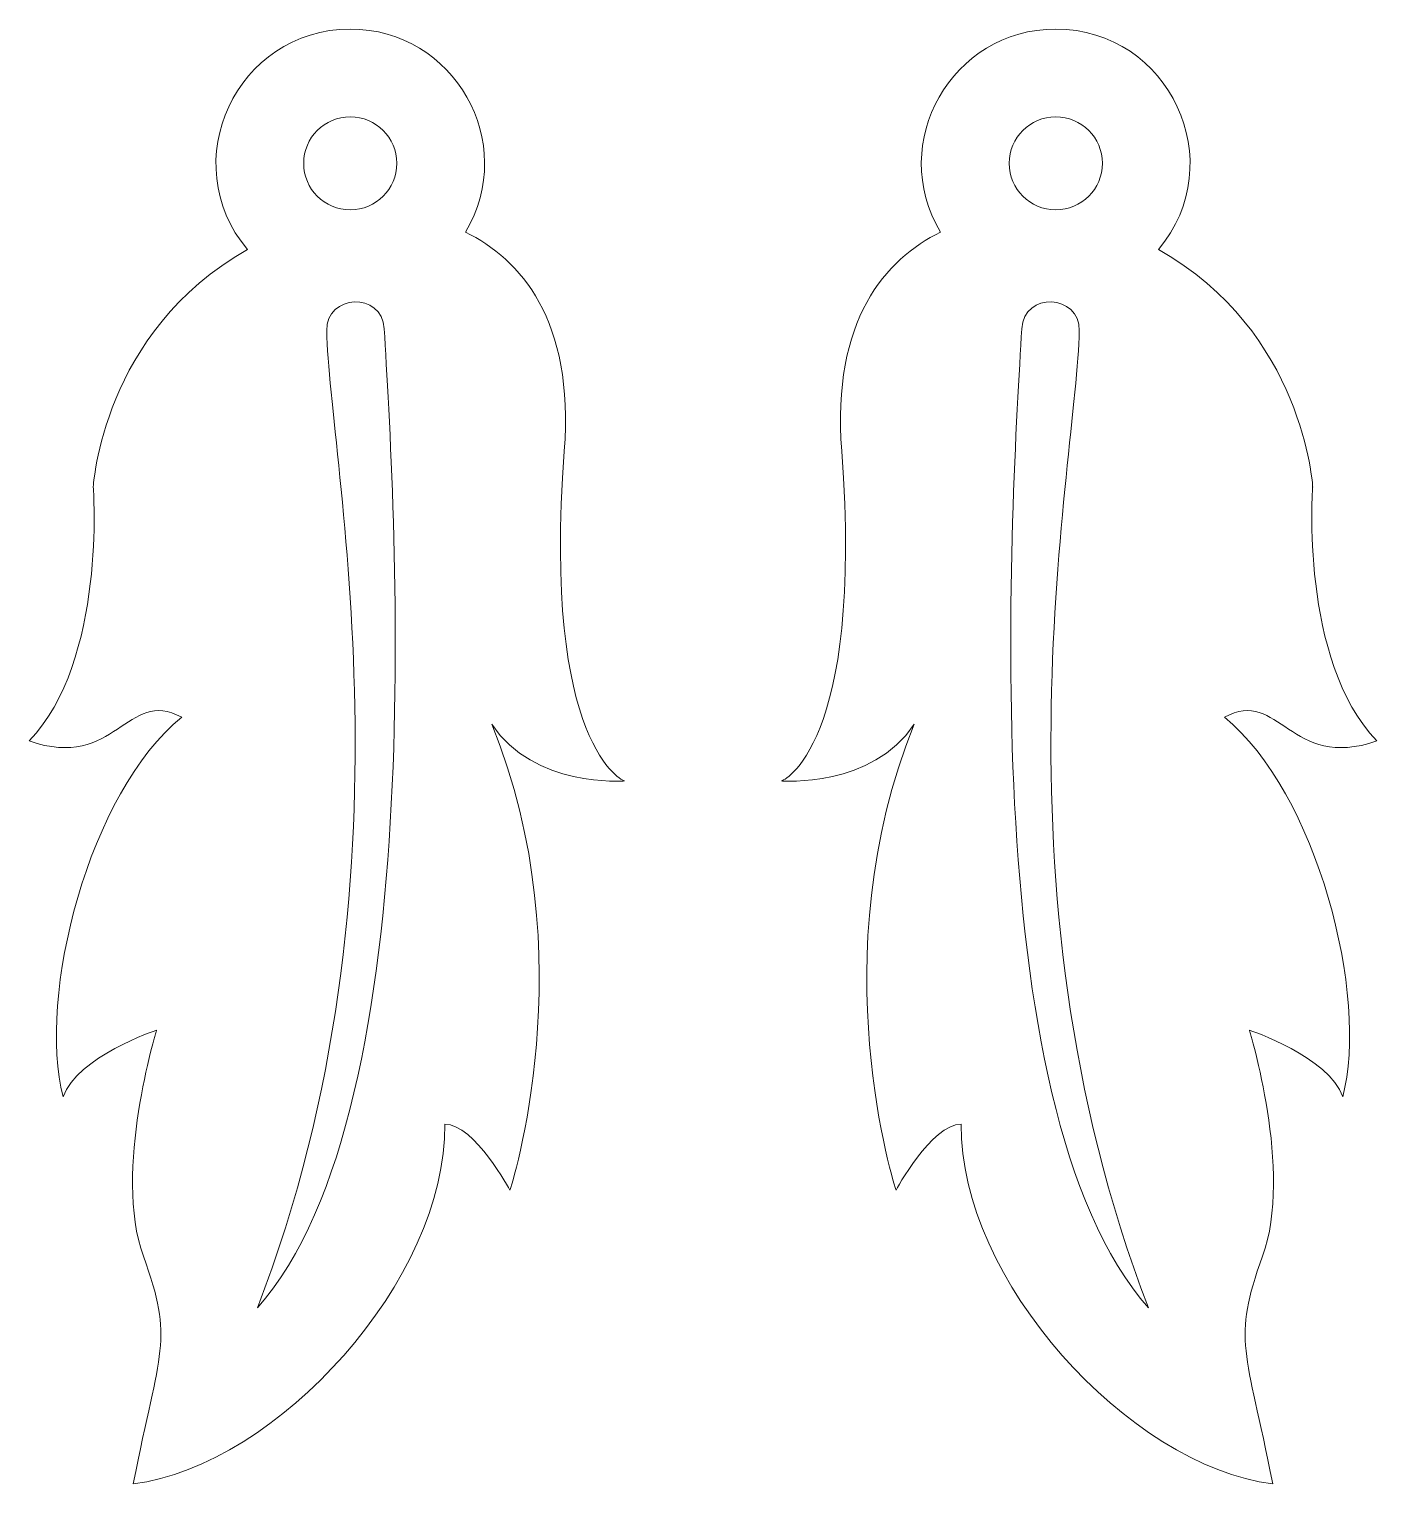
# Model space of a CAD drawing. Header units: inches. Extents: x 80 to 203, y 5 to 138.
import ezdxf

# ---------------------------------------------------------------- set-up
doc = ezdxf.new("R2010")
doc.units = ezdxf.units.IN
doc.header["$MEASUREMENT"] = 0
doc.layers.add('_U+0421_U+043B_U+043E_U+0439 1', color=7, linetype='Continuous')

msp = doc.modelspace()

# ---------------------------------------------------------------- linework, layer by layer
at = {"layer": '_U+0421_U+043B_U+043E_U+0439 1', "color": 1, "lineweight": 9, "true_color": 0xff0000}
for points, knots in [([(133.97, 69.63), (133.97, 69.63), (126.44, 72.59), (128.49, 99.75), (129.4, 111.77), (124.51, 117.25), (119.46, 119.73), (124.37, 127.9), (118.42, 138.26), (108.96, 138.26), (98.57, 138.26), (92.91, 126.07), (99.58, 118.14), (86.31, 110.68), (85.51, 96.48), (85.51, 96.48), (85.51, 96.48), (86.73, 80.58), (79.65, 73.28), (87.64, 70.54), (88.52, 78.19), (93.58, 75.45), (85.13, 68.64), (80.34, 49.92), (82.77, 40.79), (83.99, 44.45), (91.29, 46.88), (91.29, 46.88), (91.29, 46.88), (87.29, 33.97), (90.08, 26.26), (92.91, 18.44), (91.6, 17.94), (89.16, 5.47), (102.33, 7.13), (117.74, 24.15), (117.59, 38.3), (120.33, 38.3), (123.53, 32.27), (123.53, 32.27), (123.53, 32.27), (130.52, 53.57), (121.88, 74.81), (125.66, 69), (133.97, 69.63), (133.97, 69.63)], [0, 0, 0, 0, 1, 1, 1, 2, 2, 2, 3, 3, 3, 4, 4, 4, 5, 5, 5, 6, 6, 6, 7, 7, 7, 8, 8, 8, 9, 9, 9, 10, 10, 10, 11, 11, 11, 12, 12, 12, 13, 13, 13, 14, 14, 14, 15, 15, 15, 15]), ([(160.42, 74.81), (151.77, 53.57), (158.76, 32.27), (158.76, 32.27), (158.76, 32.27), (161.97, 38.3), (164.71, 38.3), (164.55, 24.15), (179.96, 7.13), (193.13, 5.47), (190.7, 17.94), (189.38, 18.44), (192.21, 26.26), (195.01, 33.97), (191, 46.88), (191, 46.88), (191, 46.88), (198.3, 44.45), (199.52, 40.79), (201.95, 49.92), (197.16, 68.64), (188.72, 75.45), (193.78, 78.19), (194.65, 70.54), (202.64, 73.28), (195.57, 80.58), (196.78, 96.48), (196.78, 96.48), (196.78, 96.48), (195.99, 110.68), (182.71, 118.14), (189.38, 126.08), (183.73, 138.26), (173.33, 138.26), (163.87, 138.26), (157.92, 127.9), (162.83, 119.73), (157.79, 117.25), (152.89, 111.77), (153.8, 99.75), (155.85, 72.59), (148.32, 69.63), (148.32, 69.63), (148.32, 69.63), (156.63, 69), (160.42, 74.81)], [0, 0, 0, 0, 1, 1, 1, 2, 2, 2, 3, 3, 3, 4, 4, 4, 5, 5, 5, 6, 6, 6, 7, 7, 7, 8, 8, 8, 9, 9, 9, 10, 10, 10, 11, 11, 11, 12, 12, 12, 13, 13, 13, 14, 14, 14, 15, 15, 15, 15]), ([(108.96, 130.26), (111.31, 130.26), (113.21, 128.36), (113.21, 126.01), (113.21, 123.66), (111.31, 121.76), (108.96, 121.76), (106.61, 121.76), (104.71, 123.66), (104.71, 126.01), (104.71, 128.36), (106.61, 130.26), (108.96, 130.26)], [0, 0, 0, 0, 1, 1, 1, 2, 2, 2, 3, 3, 3, 4, 4, 4, 4]), ([(177.59, 126.01), (177.59, 123.66), (175.68, 121.76), (173.33, 121.76), (170.99, 121.76), (169.08, 123.66), (169.08, 126.01), (169.08, 128.36), (170.99, 130.26), (173.33, 130.26), (175.68, 130.26), (177.59, 128.36), (177.59, 126.01)], [0, 0, 0, 0, 1, 1, 1, 2, 2, 2, 3, 3, 3, 4, 4, 4, 4]), ([(100.49, 21.53), (115.56, 60.67), (107, 98.99), (106.81, 110.72), (106.76, 114.1), (111.87, 114.32), (112.06, 110.91), (112.89, 96.06), (116.81, 39.9), (100.49, 21.53)], [0, 0, 0, 0, 1, 1, 1, 2, 2, 2, 3, 3, 3, 3]), ([(170.23, 110.91), (170.42, 114.32), (175.53, 114.1), (175.48, 110.72), (175.3, 98.99), (166.74, 60.67), (181.8, 21.53), (165.48, 39.9), (169.4, 96.06), (170.23, 110.91)], [0, 0, 0, 0, 1, 1, 1, 2, 2, 2, 3, 3, 3, 3])]:
    msp.add_open_spline(points, degree=3, knots=knots, dxfattribs=at)

doc.saveas('drawing.dxf')
